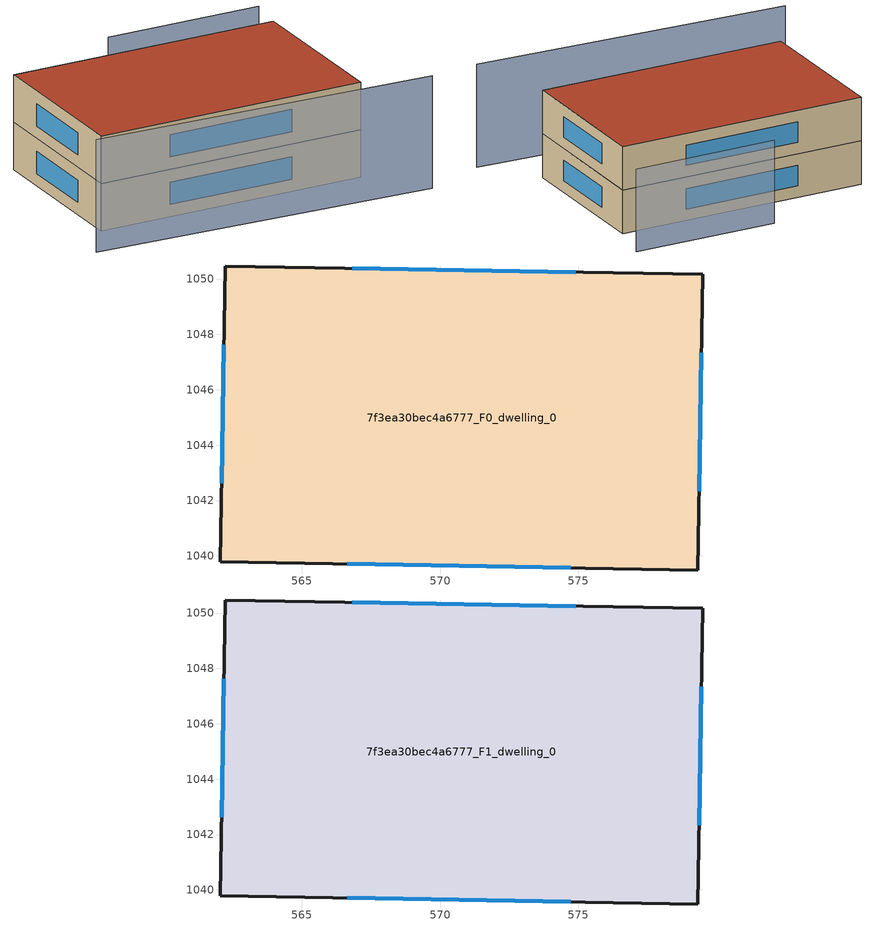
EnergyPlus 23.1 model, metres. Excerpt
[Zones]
7f3ea30bec4a6777_F0_dwelling_0
 floor ground (EU_floor_Construction): 579.49,1050.17 579.31,1039.49 562.06,1039.79 562.24,1050.47 z0
 wall outside (EU_wall_Construction): 562.24,1050.47 562.06,1039.79 579.31,1039.49 579.49,1050.17 562.24,1050.47 z0:3
 window (EU_Window_Construction): 562.19,1047.63 562.11,1042.63 / 574.91,1050.25 566.82,1050.39 / 579.36,1042.33 579.44,1047.34 / 566.64,1039.71 574.72,1039.57 z0.8:2.2
7f3ea30bec4a6777_F1_dwelling_0
 floor to 7f3ea30bec4a6777_F0_dwelling_0 (EU_floor_Construction): 579.49,1050.17 579.31,1039.49 562.06,1039.79 562.24,1050.47 z3
 wall outside (EU_wall_Construction): 562.24,1050.47 562.06,1039.79 579.31,1039.49 579.49,1050.17 562.24,1050.47 z3:6
 window (EU_Window_Construction): 562.19,1047.63 562.11,1042.63 / 574.91,1050.25 566.82,1050.39 / 579.36,1042.33 579.44,1047.34 / 566.64,1039.71 574.72,1039.57 z3.8:5.2
 roof outside (EU_roof_Construction): 579.31,1039.49 579.49,1050.17 562.24,1050.47 562.06,1039.79 z6
shading: 560.25,1037.15 582.12,1035.97 z0:7.1; 580.25,1053.26 570.25,1053.4 z0:5.7
[Building]
EU S2 Campaign: North Axis=0; Terrain=City; Solar Distribution=FullExterior
[Site:Location]
Cape.Town.Intl.AP: Latitude=-33.965; Longitude=18.602; Time Zone=2; Elevation=46
[SizingPeriod:WeatherFileDays]
AnnualSizingPeriod: Begin Month=1; Begin Day of Month=1; End Month=12; End Day of Month=31; Day of Week for Start Day=Monday; Use Weather File Daylight Saving Period=No; Use Weather File Rain and Snow Indicators=No
[MATERIAL]
EU_InternalMass_Material: Roughness=MediumRough; Thickness=0.1; Conductivity=1; Density=1800; Specific Heat=900; Thermal Absorptance=0.9; Solar Absorptance=0.7; Visible Absorptance=0.7
[MATERIAL:NOMASS] Roughness=MediumRough; Thermal Absorptance=0.9; Solar Absorptance=0.7; Visible Absorptance=0.7
Name | Thermal Resistance
EU_wall_NoMass | 0.49467
EU_roof_NoMass | 0.448442
EU_floor_NoMass | 1.33616
[WINDOWMATERIAL:SIMPLEGLAZINGSYSTEM]
EU_Window_SimpleGlazing: UFactor=4.49049; Solar Heat Gain Coefficient=0.75; Visible Transmittance=0.75
[CONSTRUCTION]
EU_wall_Construction: EU_wall_NoMass
EU_roof_Construction: EU_roof_NoMass
EU_floor_Construction: EU_floor_NoMass
EU_Window_Construction: EU_Window_SimpleGlazing
EU_InternalMass_Construction: EU_InternalMass_Material
[ZONE] Type=1; Multiplier=1; Ceiling Height=autocalculate; Floor Area=autocalculate; Part of Total Floor Area=Yes
Name | Volume
7f3ea30bec4a6777_F0_dwelling_0 | 553.095
7f3ea30bec4a6777_F1_dwelling_0 | 553.094
[INTERNALMASS] Construction=EU_InternalMass_Construction; Surface Area=184.365
Name | Zone or ZoneList
7f3ea30bec4a6777_F0_dwelling_0_EU_InternalMass | 7f3ea30bec4a6777_F0_dwelling_0
7f3ea30bec4a6777_F1_dwelling_0_EU_InternalMass | 7f3ea30bec4a6777_F1_dwelling_0
[OTHEREQUIPMENT] Fuel Type=Electricity; Design Level Calculation Method=Watts/Area; Power per Zone Floor Area=1; Fraction Latent=0; Fraction Radiant=0; Fraction Lost=0; Carbon Dioxide Generation Rate=0; EndUse Subcategory=EU_Step8_InternalGains
Name | Zone or ZoneList or Space or SpaceList | Schedule
EU_Step8_InternalGain_7f3ea30bec4a6777_F0_dwelling_0_f000 | 7f3ea30bec4a6777_F0_dwelling_0 | EU_Step8_GainSchedule_7f3ea30bec4a6777_F0_dwelling_0_f000
EU_Step8_InternalGain_7f3ea30bec4a6777_F1_dwelling_0_f000 | 7f3ea30bec4a6777_F1_dwelling_0 | EU_Step8_GainSchedule_7f3ea30bec4a6777_F1_dwelling_0_f000
[ZONEVENTILATION:DESIGNFLOWRATE] Schedule=EU_AlwaysOn; Design Flow Rate Calculation Method=AirChanges/Hour; Air Changes per Hour=0.665257; Ventilation Type=Natural; Fan Pressure Rise=0; Fan Total Efficiency=1; Constant Term Coefficient=1; Temperature Term Coefficient=0; Velocity Term Coefficient=0; Velocity Squared Term Coefficient=0; Minimum Indoor Temperature=-100; Maximum Indoor Temperature=100; Delta Temperature=-100; Minimum Outdoor Temperature=-100; Maximum Outdoor Temperature=100; Maximum Wind Speed=40
Name | Zone or ZoneList or Space or SpaceList
EU_ConstantAir_7f3ea30bec4a6777_F0_dwelling_0 | 7f3ea30bec4a6777_F0_dwelling_0
EU_ConstantAir_7f3ea30bec4a6777_F1_dwelling_0 | 7f3ea30bec4a6777_F1_dwelling_0
[HVACTEMPLATE:THERMOSTAT] Constant Heating Setpoint=20; Constant Cooling Setpoint=50
EU_HeatOnly_7f3ea30bec4a6777_F0_dwelling_0; EU_HeatOnly_7f3ea30bec4a6777_F1_dwelling_0
[HVACTEMPLATE:ZONE:IDEALLOADSAIRSYSTEM] System Availability Schedule=EU_AlwaysOn; Maximum Heating Supply Air Temperature=50; Minimum Cooling Supply Air Temperature=13; Maximum Heating Supply Air Humidity Ratio=0.0156; Minimum Cooling Supply Air Humidity Ratio=0.0077; Heating Limit=NoLimit; Cooling Limit=NoLimit; Heating Availability Schedule=EU_AlwaysOn; Cooling Availability Schedule=EU_CoolingOff; Dehumidification Control Type=ConstantSensibleHeatRatio; Cooling Sensible Heat Ratio=0.7; Dehumidification Setpoint=60; Humidification Control Type=None; Humidification Setpoint=30; Outdoor Air Method=None; Outdoor Air Flow Rate per Person=0.00944; Outdoor Air Flow Rate per Zone Floor Area=0; Outdoor Air Flow Rate per Zone=0; Demand Controlled Ventilation Type=None; Outdoor Air Economizer Type=NoEconomizer; Heat Recovery Type=None; Sensible Heat Recovery Effectiveness=0.7; Latent Heat Recovery Effectiveness=0.65
Name | Template Thermostat
7f3ea30bec4a6777_F0_dwelling_0 | EU_HeatOnly_7f3ea30bec4a6777_F0_dwelling_0
7f3ea30bec4a6777_F1_dwelling_0 | EU_HeatOnly_7f3ea30bec4a6777_F1_dwelling_0
[SIZING:ZONE] Zone Cooling Design Supply Air Temperature Input Method=SupplyAirTemperature; Zone Cooling Design Supply Air Temperature=13; Zone Heating Design Supply Air Temperature Input Method=SupplyAirTemperature; Zone Heating Design Supply Air Temperature=50; Zone Cooling Design Supply Air Humidity Ratio=0.008; Zone Heating Design Supply Air Humidity Ratio=0.008; Cooling Design Air Flow Method=DesignDay; Cooling Design Air Flow Rate=0; Cooling Minimum Air Flow per Zone Floor Area=0.000762; Cooling Minimum Air Flow=0; Cooling Minimum Air Flow Fraction=0.2; Heating Design Air Flow Method=DesignDay; Heating Design Air Flow Rate=0; Heating Maximum Air Flow per Zone Floor Area=0.002032; Heating Maximum Air Flow=0.141576; Heating Maximum Air Flow Fraction=0.3; Account for Dedicated Outdoor Air System=No; Dedicated Outdoor Air System Control Strategy=NeutralSupplyAir; Dedicated Outdoor Air Low Setpoint Temperature for Design=autosize; Dedicated Outdoor Air High Setpoint Temperature for Design=autosize; Zone Load Sizing Method=Sensible Load Only No Latent Load; Zone Latent Cooling Design Supply Air Humidity Ratio Input Method=HumidityRatioDifference; Zone Cooling Design Supply Air Humidity Ratio Difference=0.005; Zone Latent Heating Design Supply Air Humidity Ratio Input Method=HumidityRatioDifference; Zone Humidification Design Supply Air Humidity Ratio Difference=0.005
7f3ea30bec4a6777_F0_dwelling_0; 7f3ea30bec4a6777_F1_dwelling_0
[SCHEDULE:CONSTANT]
Name | Hourly Value
EU_AlwaysOn | 1
EU_CoolingOff | 0
[SCHEDULE:FILE] Column Number=1; Rows to Skip at Top=0; Number of Hours of Data=8760; Column Separator=Comma; Interpolate to Timestep=No; Minutes per Item=60; Adjust Schedule for Daylight Savings=Yes
Name | File
EU_Step8_GainSchedule_7f3ea30bec4a6777_F0_dwelling_0_f000 | ../../schedules/7f3ea30bec4a6777/7f3ea30bec4a6777_F0_dwelling_0_f000_gain.csv
EU_Step8_GainSchedule_7f3ea30bec4a6777_F1_dwelling_0_f000 | ../../schedules/7f3ea30bec4a6777/7f3ea30bec4a6777_F1_dwelling_0_f000_gain.csv
